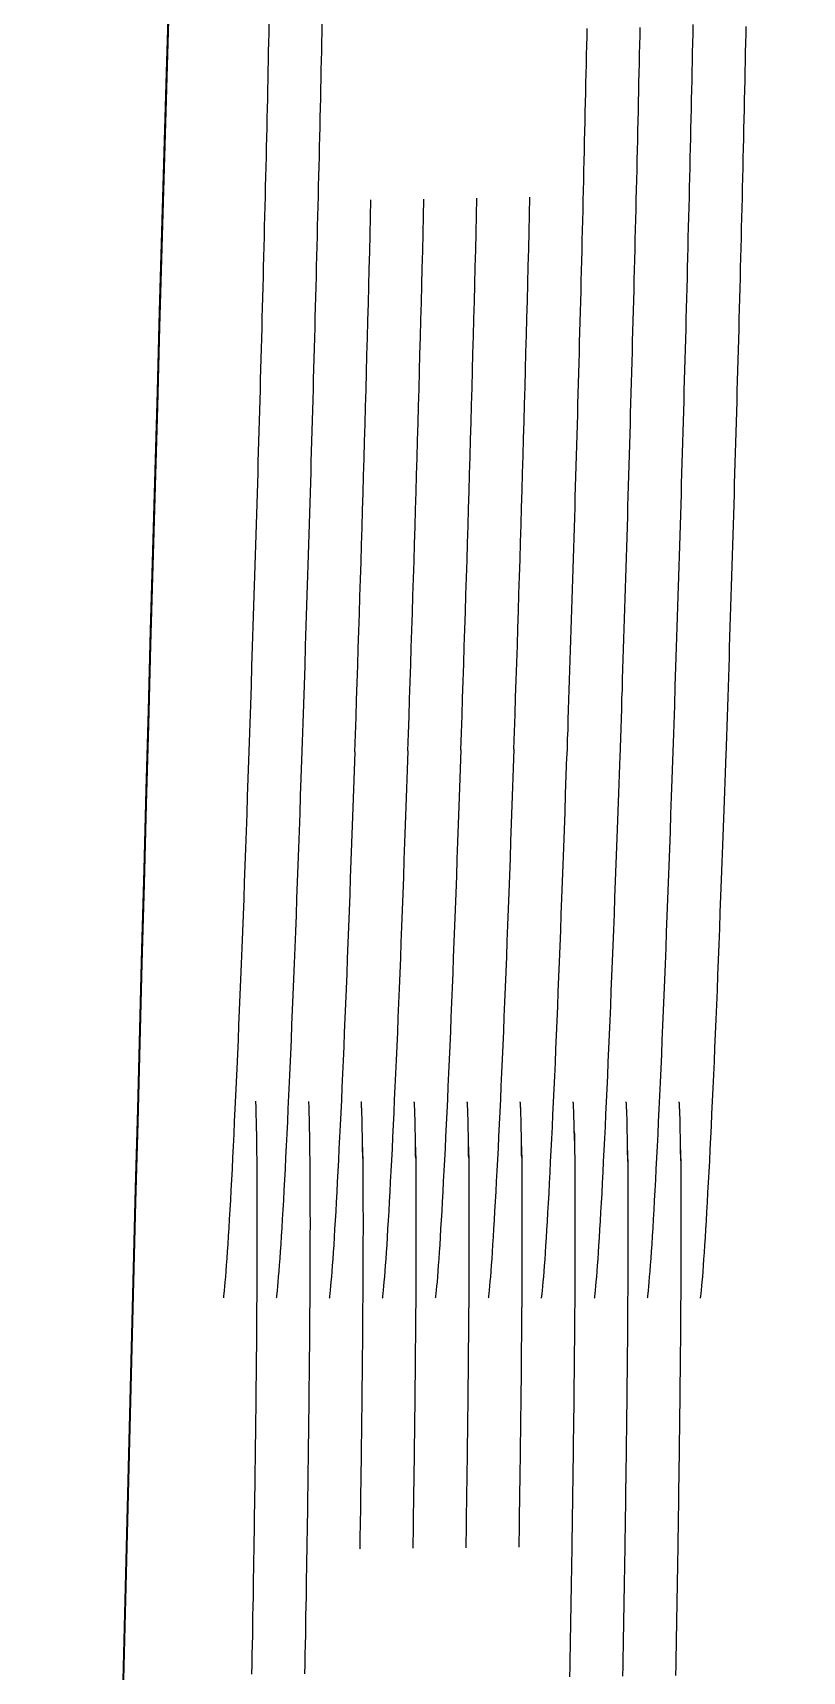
# Model space of a CAD drawing. Extents: x 58467 to 79089, y -33726 to -17391.
# Drawn here: x 70632.021 to 70632.1322, y -20380.7582 to -20380.5212 of the extents above; entities that cross this region are included whole.
import ezdxf

# ---------------------------------------------------------------- set-up
doc = ezdxf.new("R2010")
doc.units = 0
doc.header["$LTSCALE"] = 100
doc.layers.add('PROSISTEM Güney TÜRKOĞLU', color=7, linetype='Continuous')

# ---------------------------------------------------------------- blocks, each defined once
blk = doc.blocks.new('A$C689D2506')
at = {"layer": 'PROSISTEM Güney TÜRKOĞLU', "color": 30, "linetype": 'Continuous'}
for points in [[(9.98089, 6.34793), (9.9821, 6.34791)], [(9.9821, 6.34791), (9.98363, 6.34788), (9.98516, 6.34784), (9.98671, 6.34781), (9.98826, 6.34778), (9.98982, 6.34774), (9.99139, 6.34771), (9.99297, 6.34767), (9.99456, 6.34764), (9.99615, 6.3476), (9.99775, 6.34757), (9.99936, 6.34753), (10.00098, 6.34749), (10.0026, 6.34745), (10.00422, 6.34742), (10.00586, 6.34738), (10.00749, 6.34734), (10.00914, 6.3473), (10.01077, 6.34726), (10.01241, 6.34722), (10.01406, 6.34718), (10.01571, 6.34714), (10.01737, 6.34709), (10.01903, 6.34705), (10.0207, 6.34701), (10.02237, 6.34697), (10.02405, 6.34692), (10.02573, 6.34688), (10.02741, 6.34683), (10.0291, 6.34679), (10.03079, 6.34675), (10.03249, 6.3467), (10.03418, 6.34665), (10.03588, 6.34661), (10.03758, 6.34656), (10.03928, 6.34652), (10.04098, 6.34647), (10.04268, 6.34642), (10.04439, 6.34637), (10.04609, 6.34633), (10.04779, 6.34628), (10.04949, 6.34623), (10.05119, 6.34618), (10.05289, 6.34613), (10.05459, 6.34608), (10.05629, 6.34603), (10.05798, 6.34598), (10.05967, 6.34593), (10.06136, 6.34588), (10.06305, 6.34583), (10.06474, 6.34578), (10.06643, 6.34573), (10.06811, 6.34568), (10.0698, 6.34563), (10.07148, 6.34558), (10.07317, 6.34553), (10.07485, 6.34547), (10.07652, 6.34542), (10.07819, 6.34537), (10.07986, 6.34532), (10.08153, 6.34526), (10.08319, 6.34521), (10.08485, 6.34516), (10.0865, 6.34511), (10.08815, 6.34505), (10.08979, 6.345), (10.09142, 6.34494), (10.09305, 6.34489), (10.09467, 6.34484), (10.09629, 6.34478), (10.0979, 6.34473), (10.0995, 6.34467), (10.10109, 6.34462)], [(10.10078, 6.34462), (10.1039, 6.34451), (10.10697, 6.3444), (10.10998, 6.34429), (10.11293, 6.34419), (10.11583, 6.34408), (10.11868, 6.34398), (10.12148, 6.34388), (10.12422, 6.34378), (10.12692, 6.34367), (10.12958, 6.34358), (10.13218, 6.34348), (10.13474, 6.34338), (10.13726, 6.34328), (10.13973, 6.34318), (10.14216, 6.34308), (10.14455, 6.34299), (10.14689, 6.34289), (10.1492, 6.34279), (10.15147, 6.34269), (10.15369, 6.34259), (10.15587, 6.3425), (10.158, 6.3424), (10.16008, 6.3423), (10.16211, 6.3422), (10.16408, 6.34211), (10.166, 6.34201), (10.16787, 6.34192), (10.16967, 6.34183), (10.17141, 6.34173), (10.17309, 6.34164), (10.17471, 6.34155), (10.17626, 6.34147), (10.17774, 6.34138), (10.17915, 6.3413), (10.18049, 6.34122), (10.18175, 6.34114), (10.18295, 6.34106), (10.18406, 6.34098), (10.18511, 6.34091), (10.18608, 6.34084), (10.18697, 6.34077), (10.18779, 6.3407), (10.18853, 6.34063), (10.18918, 6.34056), (10.18973, 6.3405), (10.19015, 6.34046), (10.1904, 6.34043), (10.19048, 6.34042)], [(9.9806, 6.33921), (9.98212, 6.33918), (9.98364, 6.33914), (9.98517, 6.33911), (9.9867, 6.33908), (9.98825, 6.33905), (9.9898, 6.33901), (9.99136, 6.33898), (9.99293, 6.33894), (9.99451, 6.33891), (9.9961, 6.33887), (9.9977, 6.33884), (9.9993, 6.3388), (10.00091, 6.33876), (10.00253, 6.33872), (10.00415, 6.33869), (10.00578, 6.33865), (10.00741, 6.33861), (10.00905, 6.33857), (10.0107, 6.33853), (10.01235, 6.33849), (10.01401, 6.33845), (10.01567, 6.3384), (10.01733, 6.33836), (10.019, 6.33832), (10.02067, 6.33828), (10.02234, 6.33824), (10.02402, 6.33819), (10.02569, 6.33815), (10.02737, 6.3381), (10.02905, 6.33806), (10.03074, 6.33802), (10.03242, 6.33797), (10.03411, 6.33793), (10.03581, 6.33788), (10.0375, 6.33783), (10.0392, 6.33779), (10.04091, 6.33774), (10.04261, 6.33769), (10.04432, 6.33765), (10.04602, 6.3376), (10.04773, 6.33755), (10.04944, 6.3375), (10.05115, 6.33745), (10.05286, 6.3374), (10.05456, 6.33735), (10.05627, 6.3373), (10.05798, 6.33725), (10.05968, 6.3372), (10.06139, 6.33715), (10.06309, 6.3371), (10.06479, 6.33705), (10.06648, 6.337), (10.06818, 6.33695), (10.06987, 6.3369), (10.07155, 6.33685), (10.07323, 6.33679)], [(10.07309, 6.33679), (10.07651, 6.33668), (10.07988, 6.33657), (10.08318, 6.33646), (10.08643, 6.33636), (10.08963, 6.33625), (10.09278, 6.33615), (10.09588, 6.33605), (10.09894, 6.33595), (10.10195, 6.33584), (10.10492, 6.33574), (10.10785, 6.33564), (10.11074, 6.33554), (10.1136, 6.33544), (10.11643, 6.33534), (10.11922, 6.33524), (10.12199, 6.33514), (10.12474, 6.33504), (10.12745, 6.33494), (10.13014, 6.33483), (10.1328, 6.33473), (10.13542, 6.33463), (10.13801, 6.33452), (10.14056, 6.33442), (10.14307, 6.33432), (10.14553, 6.33421), (10.14795, 6.33411), (10.15033, 6.33401), (10.15265, 6.33391), (10.15493, 6.33381), (10.15715, 6.33371), (10.15931, 6.33361), (10.16142, 6.33351), (10.16346, 6.33341), (10.16544, 6.33331), (10.16736, 6.33322), (10.16921, 6.33312), (10.17099, 6.33303), (10.17271, 6.33294), (10.17436, 6.33285), (10.17595, 6.33276), (10.17746, 6.33267), (10.1789, 6.33259), (10.18028, 6.3325), (10.18158, 6.33242), (10.18281, 6.33234), (10.18397, 6.33226), (10.18505, 6.33218), (10.18606, 6.3321), (10.18699, 6.33203), (10.18783, 6.33195), (10.18858, 6.33189), (10.18922, 6.33183), (10.18973, 6.33178), (10.19012, 6.33174), (10.19036, 6.33171), (10.19045, 6.3317)], [(10.15813, 6.33691), (10.15814, 6.33691), (10.15817, 6.33691), (10.15821, 6.33691), (10.15827, 6.33692), (10.15834, 6.33692), (10.15842, 6.33693), (10.15852, 6.33694), (10.15862, 6.33694), (10.15875, 6.33695), (10.15888, 6.33696), (10.15903, 6.33696), (10.15919, 6.33697), (10.15936, 6.33698), (10.15954, 6.33699), (10.15974, 6.337), (10.15994, 6.337), (10.16016, 6.33701), (10.16039, 6.33702), (10.16063, 6.33703), (10.16087, 6.33703), (10.16113, 6.33704), (10.1614, 6.33705), (10.16168, 6.33705), (10.16197, 6.33706), (10.16227, 6.33706), (10.16258, 6.33707), (10.1629, 6.33707), (10.16323, 6.33708), (10.16357, 6.33709), (10.16392, 6.33709), (10.16427, 6.3371), (10.16464, 6.3371), (10.16501, 6.33711), (10.16539, 6.33711), (10.16578, 6.33712), (10.16618, 6.33712), (10.16658, 6.33713), (10.167, 6.33714), (10.16742, 6.33714), (10.16785, 6.33715)], [(10.16603, 6.33718), (10.16659, 6.33718), (10.16717, 6.33719), (10.16776, 6.3372), (10.16836, 6.3372), (10.16897, 6.33721), (10.16959, 6.33721), (10.17023, 6.33722), (10.17087, 6.33722), (10.17153, 6.33722), (10.17219, 6.33723), (10.17287, 6.33723), (10.17356, 6.33723), (10.17426, 6.33723), (10.17497, 6.33724), (10.17569, 6.33724), (10.17641, 6.33724), (10.17715, 6.33724), (10.1779, 6.33724), (10.17866, 6.33724), (10.17943, 6.33724), (10.18021, 6.33724), (10.181, 6.33724), (10.1818, 6.33723), (10.18261, 6.33723), (10.18343, 6.33723), (10.18427, 6.33723), (10.18511, 6.33722), (10.18596, 6.33722), (10.18683, 6.33722), (10.1877, 6.33721), (10.18858, 6.33721), (10.18948, 6.3372), (10.19038, 6.3372), (10.19129, 6.33719), (10.19222, 6.33718), (10.19315, 6.33718), (10.19409, 6.33717), (10.19504, 6.33716), (10.196, 6.33715), (10.19696, 6.33715), (10.19794, 6.33714), (10.19892, 6.33713), (10.19992, 6.33712), (10.20092, 6.33711), (10.20193, 6.3371), (10.20295, 6.33709), (10.20397, 6.33708), (10.20501, 6.33707), (10.20605, 6.33706), (10.2071, 6.33705), (10.20815, 6.33703), (10.20922, 6.33702), (10.21029, 6.33701), (10.21136, 6.337), (10.21245, 6.33698), (10.21354, 6.33697), (10.21464, 6.33696), (10.21575, 6.33694), (10.21687, 6.33693), (10.218, 6.33691), (10.21914, 6.3369), (10.22029, 6.33688), (10.22145, 6.33686), (10.22261, 6.33685), (10.22378, 6.33683), (10.22495, 6.33681), (10.22613, 6.33679), (10.22732, 6.33678), (10.22851, 6.33676), (10.22971, 6.33674), (10.23092, 6.33672), (10.23213, 6.3367)], [(10.23213, 6.3367), (10.23366, 6.33668), (10.2352, 6.33665), (10.23674, 6.33663), (10.2383, 6.3366), (10.23986, 6.33657), (10.24144, 6.33655), (10.24302, 6.33652), (10.24461, 6.33649), (10.2462, 6.33646), (10.24781, 6.33643), (10.24942, 6.33641), (10.25104, 6.33638), (10.25266, 6.33635)], [(9.98107, 6.33047), (9.98238, 6.33044)], [(9.98238, 6.33044), (9.98391, 6.33041), (9.98545, 6.33038), (9.98699, 6.33034), (9.98855, 6.33031), (9.99011, 6.33027), (9.99168, 6.33024), (9.99326, 6.3302), (9.99485, 6.33017), (9.99645, 6.33013), (9.99805, 6.3301), (9.99966, 6.33006), (10.00127, 6.33002), (10.0029, 6.32998), (10.00452, 6.32995), (10.00616, 6.32991), (10.0078, 6.32987), (10.00944, 6.32983), (10.01108, 6.32979), (10.01272, 6.32975), (10.01437, 6.32971), (10.01602, 6.32966), (10.01768, 6.32962), (10.01934, 6.32958), (10.02101, 6.32954), (10.02268, 6.3295), (10.02436, 6.32945), (10.02604, 6.32941), (10.02773, 6.32936), (10.02941, 6.32932), (10.0311, 6.32927), (10.0328, 6.32923), (10.0345, 6.32918), (10.03619, 6.32914), (10.03789, 6.32909), (10.03959, 6.32904), (10.0413, 6.329), (10.043, 6.32895), (10.0447, 6.3289), (10.04641, 6.32886), (10.04811, 6.32881), (10.04981, 6.32876), (10.05151, 6.32871), (10.05321, 6.32866), (10.05491, 6.32861), (10.0566, 6.32856), (10.05829, 6.32851), (10.05998, 6.32846), (10.06167, 6.32841), (10.06336, 6.32836), (10.06505, 6.32831), (10.06674, 6.32826), (10.06843, 6.32821), (10.07011, 6.32816), (10.0718, 6.32811), (10.07348, 6.32806), (10.07516, 6.328), (10.07683, 6.32795), (10.0785, 6.3279), (10.08017, 6.32785), (10.08184, 6.32779), (10.0835, 6.32774), (10.08515, 6.32769), (10.08681, 6.32763), (10.08845, 6.32758), (10.09009, 6.32753), (10.09173, 6.32747), (10.09335, 6.32742), (10.09497, 6.32737), (10.09659, 6.32731), (10.0982, 6.32726), (10.0998, 6.3272), (10.10139, 6.32715)], [(10.10108, 6.32715), (10.10419, 6.32704), (10.10724, 6.32693), (10.11024, 6.32682), (10.11319, 6.32672), (10.11608, 6.32661), (10.11892, 6.32651), (10.12171, 6.32641), (10.12445, 6.32631), (10.12714, 6.32621), (10.12978, 6.32611), (10.13238, 6.32601), (10.13493, 6.32591), (10.13744, 6.32581), (10.1399, 6.32571), (10.14232, 6.32562), (10.14471, 6.32552), (10.14705, 6.32542), (10.14935, 6.32532), (10.15161, 6.32522), (10.15382, 6.32513), (10.15599, 6.32503), (10.15811, 6.32493), (10.16019, 6.32483), (10.16221, 6.32474), (10.16418, 6.32464), (10.16609, 6.32455), (10.16795, 6.32445), (10.16975, 6.32436), (10.17148, 6.32427), (10.17316, 6.32418), (10.17477, 6.32409), (10.17631, 6.324), (10.17778, 6.32392), (10.17919, 6.32384), (10.18052, 6.32375), (10.18178, 6.32368), (10.18297, 6.3236), (10.18408, 6.32352), (10.18512, 6.32345), (10.18609, 6.32338), (10.18698, 6.3233), (10.1878, 6.32323), (10.18853, 6.32317), (10.18919, 6.3231), (10.18974, 6.32304), (10.19015, 6.32299), (10.19041, 6.32297), (10.19048, 6.32296)], [(10.15813, 6.32818), (10.15814, 6.32818), (10.15817, 6.32818), (10.15821, 6.32818), (10.15827, 6.32819), (10.15834, 6.32819), (10.15842, 6.3282), (10.15852, 6.32821), (10.15863, 6.32821), (10.15876, 6.32822), (10.15889, 6.32823), (10.15904, 6.32823), (10.1592, 6.32824), (10.15938, 6.32825), (10.15956, 6.32826), (10.15976, 6.32827), (10.15997, 6.32827), (10.16019, 6.32828), (10.16042, 6.32829), (10.16066, 6.3283), (10.16091, 6.3283), (10.16117, 6.32831), (10.16145, 6.32832), (10.16173, 6.32832), (10.16203, 6.32833), (10.16233, 6.32833), (10.16264, 6.32834), (10.16297, 6.32835), (10.1633, 6.32835), (10.16364, 6.32836), (10.16399, 6.32836), (10.16435, 6.32837), (10.16472, 6.32837), (10.1651, 6.32838), (10.16549, 6.32838), (10.16588, 6.32839), (10.16629, 6.32839), (10.1667, 6.3284), (10.16712, 6.32841), (10.16755, 6.32841), (10.16798, 6.32842)], [(10.16616, 6.32845), (10.16672, 6.32845), (10.1673, 6.32846), (10.16789, 6.32847), (10.1685, 6.32847), (10.16911, 6.32848), (10.16973, 6.32848), (10.17037, 6.32849), (10.17101, 6.32849), (10.17167, 6.32849), (10.17234, 6.3285), (10.17301, 6.3285), (10.1737, 6.3285), (10.1744, 6.3285), (10.17511, 6.32851), (10.17583, 6.32851), (10.17656, 6.32851), (10.1773, 6.32851), (10.17805, 6.32851), (10.17881, 6.32851), (10.17958, 6.32851), (10.18036, 6.32851), (10.18115, 6.32851), (10.18195, 6.3285), (10.18276, 6.3285), (10.18358, 6.3285), (10.18442, 6.3285), (10.18526, 6.32849), (10.18611, 6.32849), (10.18698, 6.32848), (10.18785, 6.32848), (10.18873, 6.32848), (10.18963, 6.32847), (10.19053, 6.32846), (10.19144, 6.32846), (10.19236, 6.32845), (10.19329, 6.32845), (10.19423, 6.32844), (10.19518, 6.32843), (10.19614, 6.32842), (10.19711, 6.32842), (10.19808, 6.32841), (10.19907, 6.3284), (10.20006, 6.32839), (10.20106, 6.32838), (10.20207, 6.32837), (10.20308, 6.32836), (10.20411, 6.32835), (10.20514, 6.32834), (10.20618, 6.32833), (10.20723, 6.32831), (10.20828, 6.3283), (10.20935, 6.32829), (10.21042, 6.32828), (10.21149, 6.32826), (10.21258, 6.32825), (10.21367, 6.32824), (10.21476, 6.32822), (10.21587, 6.32821), (10.21699, 6.32819), (10.21812, 6.32818), (10.21926, 6.32816), (10.22041, 6.32815), (10.22156, 6.32813), (10.22272, 6.32811), (10.22389, 6.3281), (10.22506, 6.32808), (10.22624, 6.32806), (10.22743, 6.32804), (10.22862, 6.32803), (10.22982, 6.32801), (10.23102, 6.32799), (10.23223, 6.32797)], [(10.23223, 6.32797), (10.23376, 6.32795), (10.23529, 6.32792), (10.23684, 6.3279), (10.2384, 6.32787), (10.23996, 6.32784), (10.24154, 6.32782), (10.24312, 6.32779), (10.24471, 6.32776), (10.24631, 6.32773), (10.24791, 6.3277), (10.24952, 6.32767), (10.25114, 6.32764), (10.25276, 6.32761)], [(9.98121, 6.32173), (9.98253, 6.32171)], [(9.98253, 6.32171), (9.98406, 6.32167), (9.98559, 6.32164), (9.98714, 6.32161), (9.98869, 6.32157), (9.99026, 6.32154), (9.99183, 6.32151), (9.99341, 6.32147), (9.995, 6.32143), (9.9966, 6.3214), (9.9982, 6.32136), (9.99981, 6.32132), (10.00143, 6.32129), (10.00305, 6.32125), (10.00468, 6.32121), (10.00631, 6.32117), (10.00795, 6.32113), (10.0096, 6.32109), (10.01124, 6.32105), (10.01288, 6.32101), (10.01452, 6.32097), (10.01618, 6.32093), (10.01783, 6.32089), (10.0195, 6.32085), (10.02117, 6.3208), (10.02284, 6.32076), (10.02452, 6.32072), (10.0262, 6.32067), (10.02789, 6.32063), (10.02957, 6.32058), (10.03127, 6.32054), (10.03296, 6.32049), (10.03466, 6.32045), (10.03636, 6.3204), (10.03806, 6.32036), (10.03976, 6.32031), (10.04146, 6.32026), (10.04316, 6.32022), (10.04486, 6.32017), (10.04657, 6.32012), (10.04827, 6.32007), (10.04997, 6.32002), (10.05167, 6.31997), (10.05337, 6.31993), (10.05507, 6.31988), (10.05676, 6.31983), (10.05846, 6.31978), (10.06015, 6.31973), (10.06184, 6.31968), (10.06353, 6.31963), (10.06521, 6.31958), (10.0669, 6.31953), (10.06859, 6.31947), (10.07027, 6.31942), (10.07196, 6.31937), (10.07364, 6.31932), (10.07532, 6.31927), (10.07699, 6.31921), (10.07866, 6.31916), (10.08033, 6.31911), (10.082, 6.31906), (10.08366, 6.319), (10.08531, 6.31895), (10.08696, 6.3189), (10.08861, 6.31884), (10.09025, 6.31879), (10.09188, 6.31874), (10.09351, 6.31868), (10.09513, 6.31863), (10.09674, 6.31858), (10.09835, 6.31852), (10.09995, 6.31847), (10.10154, 6.31841)], [(10.15813, 6.31945), (10.15814, 6.31945), (10.15816, 6.31945), (10.15821, 6.31945), (10.15827, 6.31946), (10.15834, 6.31946), (10.15843, 6.31947), (10.15854, 6.31947), (10.15866, 6.31948), (10.15879, 6.31949), (10.15893, 6.3195), (10.15908, 6.3195), (10.15925, 6.31951), (10.15942, 6.31952), (10.15961, 6.31952), (10.1598, 6.31953), (10.16001, 6.31954), (10.16022, 6.31954), (10.16045, 6.31955), (10.16068, 6.31956), (10.16092, 6.31956), (10.16118, 6.31957), (10.16144, 6.31958), (10.16171, 6.31959), (10.16199, 6.31959), (10.16227, 6.3196), (10.16257, 6.31961), (10.16287, 6.31962), (10.16318, 6.31962), (10.1635, 6.31963), (10.16383, 6.31964), (10.16416, 6.31965), (10.1645, 6.31966)], [(10.16305, 6.31967), (10.16359, 6.31968), (10.16415, 6.31969), (10.16472, 6.3197), (10.1653, 6.31971), (10.1659, 6.31971), (10.16651, 6.31972), (10.16713, 6.31973), (10.16777, 6.31973), (10.16842, 6.31974), (10.16908, 6.31975), (10.16975, 6.31975), (10.17044, 6.31976), (10.17114, 6.31976), (10.17186, 6.31976), (10.17258, 6.31977), (10.17332, 6.31977), (10.17407, 6.31977), (10.17484, 6.31977), (10.17561, 6.31978), (10.1764, 6.31978), (10.1772, 6.31978), (10.17801, 6.31978), (10.17883, 6.31978), (10.17967, 6.31978), (10.18051, 6.31978), (10.18137, 6.31977), (10.18224, 6.31977), (10.18312, 6.31977), (10.18402, 6.31977), (10.18493, 6.31976), (10.18585, 6.31976), (10.18678, 6.31976), (10.18772, 6.31975), (10.18868, 6.31975), (10.18964, 6.31974), (10.19062, 6.31973), (10.19161, 6.31973), (10.19261, 6.31972), (10.19362, 6.31971), (10.19464, 6.3197), (10.19568, 6.3197), (10.19672, 6.31969), (10.19777, 6.31968), (10.19883, 6.31967), (10.19991, 6.31966), (10.20099, 6.31965), (10.20208, 6.31964), (10.20318, 6.31963), (10.20429, 6.31962), (10.20541, 6.3196), (10.20654, 6.31959), (10.20768, 6.31958), (10.20883, 6.31957), (10.20998, 6.31955), (10.21114, 6.31954), (10.21231, 6.31952), (10.21349, 6.31951), (10.21468, 6.31949), (10.21588, 6.31948), (10.21709, 6.31946), (10.21832, 6.31945), (10.21956, 6.31943), (10.2208, 6.31941), (10.22205, 6.31939), (10.22331, 6.31938), (10.22458, 6.31936), (10.22585, 6.31934), (10.22713, 6.31932), (10.22842, 6.3193), (10.22972, 6.31928), (10.23102, 6.31926), (10.23233, 6.31924)], [(10.23233, 6.31924), (10.23386, 6.31921), (10.2354, 6.31919), (10.23694, 6.31916), (10.2385, 6.31914), (10.24007, 6.31911), (10.24164, 6.31908), (10.24322, 6.31906), (10.24481, 6.31903), (10.24641, 6.319), (10.24802, 6.31897), (10.24963, 6.31894), (10.25125, 6.31891), (10.25287, 6.31888)], [(10.10123, 6.31841), (10.10434, 6.3183), (10.10738, 6.31819), (10.11038, 6.31809), (10.11332, 6.31798), (10.11621, 6.31788), (10.11904, 6.31777), (10.12183, 6.31767), (10.12457, 6.31757), (10.12725, 6.31747), (10.12989, 6.31737), (10.13249, 6.31727), (10.13504, 6.31717), (10.13754, 6.31708), (10.14, 6.31698), (10.14242, 6.31688), (10.1448, 6.31678), (10.14713, 6.31669), (10.14943, 6.31659), (10.15169, 6.31649), (10.1539, 6.31639), (10.15606, 6.31629), (10.15818, 6.3162), (10.16025, 6.3161), (10.16227, 6.316), (10.16424, 6.31591), (10.16615, 6.31581), (10.168, 6.31572), (10.16979, 6.31563), (10.17153, 6.31554), (10.1732, 6.31545), (10.17481, 6.31536), (10.17635, 6.31527), (10.17782, 6.31519), (10.17922, 6.3151), (10.18055, 6.31502), (10.18181, 6.31494), (10.18299, 6.31487), (10.1841, 6.31479), (10.18514, 6.31472), (10.1861, 6.31464), (10.18699, 6.31457), (10.18781, 6.3145), (10.18854, 6.31443), (10.1892, 6.31437), (10.18974, 6.31431), (10.19016, 6.31426), (10.19041, 6.31423), (10.19048, 6.31423)], [(10.15814, 6.31072), (10.15815, 6.31072), (10.15817, 6.31072), (10.15821, 6.31072), (10.15826, 6.31073), (10.15832, 6.31073), (10.1584, 6.31074), (10.15849, 6.31074), (10.15859, 6.31075), (10.15871, 6.31076), (10.15884, 6.31076), (10.15897, 6.31077), (10.15913, 6.31078), (10.15929, 6.31079), (10.15946, 6.31079), (10.15964, 6.3108), (10.15984, 6.31081), (10.16004, 6.31081), (10.16026, 6.31082), (10.16048, 6.31083), (10.16072, 6.31084), (10.16096, 6.31084), (10.16122, 6.31085), (10.16148, 6.31085), (10.16175, 6.31086), (10.16204, 6.31087), (10.16233, 6.31087), (10.16263, 6.31088), (10.16294, 6.31088), (10.16326, 6.31089), (10.16358, 6.31089), (10.16392, 6.3109), (10.16426, 6.3109), (10.16461, 6.31091), (10.16497, 6.31092), (10.16534, 6.31092), (10.16571, 6.31093), (10.16609, 6.31093), (10.16648, 6.31094), (10.16688, 6.31094), (10.16728, 6.31095)], [(10.16547, 6.31098), (10.16603, 6.31099), (10.1666, 6.31099), (10.16718, 6.311), (10.16777, 6.311), (10.16838, 6.31101), (10.16899, 6.31102), (10.16962, 6.31102), (10.17026, 6.31102), (10.17091, 6.31103), (10.17157, 6.31103), (10.17224, 6.31104), (10.17292, 6.31104), (10.17362, 6.31104), (10.17432, 6.31104), (10.17503, 6.31104), (10.17576, 6.31105), (10.17649, 6.31105), (10.17724, 6.31105), (10.178, 6.31105), (10.17876, 6.31105), (10.17954, 6.31105), (10.18032, 6.31105), (10.18112, 6.31104), (10.18193, 6.31104), (10.18275, 6.31104), (10.18358, 6.31104), (10.18442, 6.31103), (10.18527, 6.31103), (10.18613, 6.31103), (10.187, 6.31102), (10.18788, 6.31102), (10.18877, 6.31101), (10.18968, 6.31101), (10.19059, 6.311), (10.19151, 6.311), (10.19244, 6.31099), (10.19338, 6.31098), (10.19433, 6.31098), (10.19529, 6.31097), (10.19625, 6.31096), (10.19723, 6.31095), (10.19822, 6.31094), (10.19921, 6.31094), (10.20021, 6.31093), (10.20122, 6.31092), (10.20224, 6.31091), (10.20327, 6.3109), (10.2043, 6.31089), (10.20535, 6.31087), (10.2064, 6.31086), (10.20746, 6.31085), (10.20852, 6.31084), (10.20959, 6.31083), (10.21067, 6.31081), (10.21176, 6.3108), (10.21286, 6.31079), (10.21396, 6.31077), (10.21507, 6.31076), (10.21619, 6.31074), (10.21733, 6.31073), (10.21847, 6.31071), (10.21963, 6.3107), (10.22078, 6.31068), (10.22195, 6.31066), (10.22312, 6.31065), (10.2243, 6.31063), (10.22549, 6.31061), (10.22668, 6.3106), (10.22788, 6.31058), (10.22908, 6.31056), (10.23029, 6.31054), (10.23151, 6.31052)], [(10.09998, 6.30972), (10.10313, 6.30961), (10.10622, 6.3095), (10.10925, 6.3094), (10.11223, 6.30929), (10.11515, 6.30918), (10.11803, 6.30908), (10.12085, 6.30898), (10.12362, 6.30888), (10.12634, 6.30877), (10.12901, 6.30867), (10.13164, 6.30857), (10.13422, 6.30848), (10.13676, 6.30838), (10.13925, 6.30828), (10.1417, 6.30818), (10.14411, 6.30808), (10.14648, 6.30798), (10.14881, 6.30788), (10.1511, 6.30779), (10.15334, 6.30769), (10.15554, 6.30759), (10.15768, 6.30749), (10.15978, 6.30739), (10.16183, 6.3073), (10.16382, 6.3072), (10.16576, 6.3071), (10.16764, 6.30701), (10.16947, 6.30691), (10.17123, 6.30682), (10.17292, 6.30673), (10.17455, 6.30664), (10.17612, 6.30655), (10.17762, 6.30647), (10.17904, 6.30638), (10.18039, 6.3063), (10.18167, 6.30622), (10.18288, 6.30614), (10.18401, 6.30607), (10.18506, 6.30599), (10.18604, 6.30592), (10.18694, 6.30585), (10.18776, 6.30578), (10.1885, 6.30571), (10.18916, 6.30564), (10.18971, 6.30558), (10.19013, 6.30554), (10.19039, 6.30551), (10.19047, 6.3055)], [(10.10013, 6.30099), (10.10327, 6.30088), (10.10636, 6.30077), (10.10938, 6.30066), (10.11236, 6.30055), (10.11528, 6.30045), (10.11815, 6.30034), (10.12096, 6.30024), (10.12373, 6.30014), (10.12645, 6.30004), (10.12912, 6.29994), (10.13174, 6.29984), (10.13432, 6.29974), (10.13685, 6.29964), (10.13934, 6.29954), (10.14178, 6.29945), (10.14419, 6.29935), (10.14656, 6.29925), (10.14888, 6.29915), (10.15116, 6.29905), (10.1534, 6.29895), (10.1556, 6.29885), (10.15774, 6.29876), (10.15984, 6.29866), (10.16188, 6.29856), (10.16387, 6.29847), (10.16581, 6.29837), (10.16768, 6.29828), (10.1695, 6.29818), (10.17126, 6.29809), (10.17295, 6.298), (10.17458, 6.29791), (10.17614, 6.29782), (10.17764, 6.29774), (10.17906, 6.29765), (10.18041, 6.29757), (10.18169, 6.29749), (10.18289, 6.29741), (10.18402, 6.29733), (10.18507, 6.29726), (10.18605, 6.29719), (10.18695, 6.29712), (10.18777, 6.29705), (10.18851, 6.29698), (10.18917, 6.29691), (10.18972, 6.29685), (10.19013, 6.29681), (10.19039, 6.29678), (10.19047, 6.29677)], [(10.15814, 6.30199), (10.15815, 6.30199), (10.15817, 6.30199), (10.15821, 6.30199), (10.15826, 6.302), (10.15833, 6.302), (10.1584, 6.30201), (10.15849, 6.30201), (10.1586, 6.30202), (10.15871, 6.30203), (10.15884, 6.30203), (10.15898, 6.30204), (10.15913, 6.30205), (10.15929, 6.30205), (10.15947, 6.30206), (10.15965, 6.30207), (10.15985, 6.30208), (10.16006, 6.30208), (10.16027, 6.30209), (10.1605, 6.3021), (10.16074, 6.30211), (10.16098, 6.30211), (10.16124, 6.30212), (10.1615, 6.30212), (10.16178, 6.30213), (10.16206, 6.30214), (10.16236, 6.30214), (10.16266, 6.30215), (10.16297, 6.30215), (10.16329, 6.30216), (10.16362, 6.30216), (10.16396, 6.30217), (10.1643, 6.30217), (10.16465, 6.30218), (10.16501, 6.30219), (10.16538, 6.30219), (10.16576, 6.3022), (10.16615, 6.3022), (10.16654, 6.30221), (10.16694, 6.30221), (10.16734, 6.30222)], [(10.16553, 6.30225), (10.16609, 6.30226), (10.16666, 6.30226), (10.16724, 6.30227), (10.16784, 6.30227), (10.16844, 6.30228), (10.16906, 6.30229), (10.16969, 6.30229), (10.17033, 6.30229), (10.17098, 6.3023), (10.17164, 6.3023), (10.17231, 6.30231), (10.173, 6.30231), (10.17369, 6.30231), (10.17439, 6.30231), (10.17511, 6.30231), (10.17583, 6.30232), (10.17657, 6.30232), (10.17732, 6.30232), (10.17807, 6.30232), (10.17884, 6.30232), (10.17962, 6.30232), (10.1804, 6.30232), (10.1812, 6.30231), (10.18201, 6.30231), (10.18283, 6.30231), (10.18366, 6.30231), (10.1845, 6.3023), (10.18535, 6.3023), (10.18621, 6.3023), (10.18709, 6.30229), (10.18797, 6.30229), (10.18886, 6.30228), (10.18976, 6.30228), (10.19067, 6.30227), (10.1916, 6.30227), (10.19253, 6.30226), (10.19347, 6.30225), (10.19442, 6.30225), (10.19538, 6.30224), (10.19634, 6.30223), (10.19732, 6.30222), (10.19831, 6.30221), (10.1993, 6.3022), (10.2003, 6.3022), (10.20131, 6.30219), (10.20233, 6.30218), (10.20336, 6.30216), (10.2044, 6.30215), (10.20544, 6.30214), (10.20649, 6.30213), (10.20755, 6.30212), (10.20861, 6.30211), (10.20969, 6.30209), (10.21077, 6.30208), (10.21186, 6.30207), (10.21295, 6.30206), (10.21405, 6.30204), (10.21516, 6.30203), (10.21629, 6.30201), (10.21743, 6.302), (10.21857, 6.30198), (10.21972, 6.30197), (10.22088, 6.30195), (10.22205, 6.30193), (10.22322, 6.30192), (10.2244, 6.3019), (10.22558, 6.30188), (10.22677, 6.30186), (10.22797, 6.30185), (10.22918, 6.30183), (10.23039, 6.30181), (10.2316, 6.30179)], [(10.10027, 6.29225), (10.10341, 6.29214), (10.10649, 6.29203), (10.10951, 6.29192), (10.11248, 6.29182), (10.1154, 6.29171), (10.11826, 6.29161), (10.12108, 6.29151), (10.12384, 6.29141), (10.12655, 6.2913), (10.12922, 6.2912), (10.13184, 6.29111), (10.13441, 6.29101), (10.13694, 6.29091), (10.13942, 6.29081), (10.14187, 6.29071), (10.14427, 6.29061), (10.14663, 6.29052), (10.14895, 6.29042), (10.15123, 6.29032), (10.15347, 6.29022), (10.15566, 6.29012), (10.1578, 6.29002), (10.15989, 6.28993), (10.16193, 6.28983), (10.16392, 6.28973), (10.16585, 6.28964), (10.16772, 6.28954), (10.16954, 6.28945), (10.17129, 6.28936), (10.17298, 6.28927), (10.17461, 6.28918), (10.17617, 6.28909), (10.17766, 6.289), (10.17908, 6.28892), (10.18043, 6.28884), (10.1817, 6.28876), (10.1829, 6.28868), (10.18403, 6.2886), (10.18508, 6.28853), (10.18605, 6.28846), (10.18695, 6.28838), (10.18777, 6.28831), (10.18851, 6.28825), (10.18917, 6.28818), (10.18972, 6.28812), (10.19014, 6.28808), (10.1904, 6.28805), (10.19047, 6.28804)], [(10.15814, 6.29325), (10.15815, 6.29326), (10.15817, 6.29326), (10.15821, 6.29326), (10.15826, 6.29327), (10.15833, 6.29327), (10.15841, 6.29328), (10.1585, 6.29328), (10.1586, 6.29329), (10.15872, 6.29329), (10.15885, 6.2933), (10.15899, 6.29331), (10.15914, 6.29332), (10.1593, 6.29332), (10.15948, 6.29333), (10.15966, 6.29334), (10.15986, 6.29335), (10.16007, 6.29335), (10.16029, 6.29336), (10.16051, 6.29337), (10.16075, 6.29338), (10.161, 6.29338), (10.16126, 6.29339), (10.16153, 6.29339), (10.1618, 6.2934), (10.16209, 6.29341), (10.16238, 6.29341), (10.16269, 6.29342), (10.163, 6.29342), (10.16332, 6.29343), (10.16365, 6.29343), (10.16399, 6.29344), (10.16434, 6.29344), (10.1647, 6.29345), (10.16506, 6.29346), (10.16543, 6.29346), (10.16581, 6.29347), (10.1662, 6.29347), (10.16659, 6.29348), (10.16699, 6.29348), (10.1674, 6.29349)], [(10.16559, 6.29352), (10.16615, 6.29353), (10.16672, 6.29353), (10.16731, 6.29354), (10.1679, 6.29354), (10.16851, 6.29355), (10.16913, 6.29356), (10.16976, 6.29356), (10.1704, 6.29356), (10.17105, 6.29357), (10.17171, 6.29357), (10.17238, 6.29358), (10.17307, 6.29358), (10.17376, 6.29358), (10.17447, 6.29358), (10.17518, 6.29358), (10.17591, 6.29359), (10.17665, 6.29359), (10.17739, 6.29359), (10.17815, 6.29359), (10.17892, 6.29359), (10.1797, 6.29359), (10.18048, 6.29358), (10.18128, 6.29358), (10.18209, 6.29358), (10.18291, 6.29358), (10.18374, 6.29358), (10.18458, 6.29357), (10.18544, 6.29357), (10.1863, 6.29357), (10.18717, 6.29356), (10.18805, 6.29356), (10.18895, 6.29355), (10.18985, 6.29355), (10.19076, 6.29354), (10.19168, 6.29354), (10.19261, 6.29353), (10.19356, 6.29352), (10.19451, 6.29351), (10.19547, 6.29351), (10.19643, 6.2935), (10.19741, 6.29349), (10.1984, 6.29348), (10.19939, 6.29347), (10.20039, 6.29346), (10.20141, 6.29345), (10.20242, 6.29344), (10.20345, 6.29343), (10.20449, 6.29342), (10.20553, 6.29341), (10.20658, 6.2934), (10.20764, 6.29339), (10.20871, 6.29338), (10.20978, 6.29336), (10.21086, 6.29335), (10.21195, 6.29334), (10.21304, 6.29332), (10.21414, 6.29331), (10.21525, 6.2933), (10.21638, 6.29328), (10.21752, 6.29327), (10.21866, 6.29325), (10.21982, 6.29323), (10.22097, 6.29322), (10.22214, 6.2932), (10.22331, 6.29318), (10.22449, 6.29317), (10.22568, 6.29315), (10.22687, 6.29313), (10.22807, 6.29311), (10.22927, 6.2931), (10.23048, 6.29308), (10.2317, 6.29306)], [(10.15814, 6.28452), (10.15815, 6.28453), (10.15817, 6.28453), (10.15821, 6.28453), (10.15826, 6.28454), (10.15833, 6.28454), (10.15841, 6.28455), (10.1585, 6.28455), (10.1586, 6.28456), (10.15872, 6.28456), (10.15885, 6.28457), (10.15899, 6.28458), (10.15915, 6.28459), (10.15931, 6.28459), (10.15949, 6.2846), (10.15967, 6.28461), (10.15987, 6.28462), (10.16008, 6.28462), (10.1603, 6.28463), (10.16053, 6.28464), (10.16077, 6.28465), (10.16102, 6.28465), (10.16128, 6.28466), (10.16155, 6.28466), (10.16183, 6.28467), (10.16212, 6.28468), (10.16241, 6.28468), (10.16272, 6.28469), (10.16303, 6.28469), (10.16336, 6.2847), (10.16369, 6.2847), (10.16403, 6.28471), (10.16438, 6.28471), (10.16474, 6.28472), (10.16511, 6.28473), (10.16548, 6.28473), (10.16586, 6.28474), (10.16625, 6.28474), (10.16665, 6.28475), (10.16705, 6.28476), (10.16747, 6.28476)], [(10.16565, 6.28479), (10.16622, 6.2848), (10.16679, 6.2848), (10.16737, 6.28481), (10.16797, 6.28481), (10.16858, 6.28482), (10.1692, 6.28483), (10.16983, 6.28483), (10.17047, 6.28483), (10.17112, 6.28484), (10.17178, 6.28484), (10.17246, 6.28484), (10.17314, 6.28485), (10.17384, 6.28485), (10.17454, 6.28485), (10.17526, 6.28485), (10.17599, 6.28485), (10.17672, 6.28486), (10.17747, 6.28486), (10.17823, 6.28486), (10.179, 6.28486), (10.17978, 6.28486), (10.18056, 6.28485), (10.18136, 6.28485), (10.18217, 6.28485), (10.18299, 6.28485), (10.18382, 6.28485), (10.18467, 6.28484), (10.18552, 6.28484), (10.18638, 6.28484), (10.18726, 6.28483), (10.18814, 6.28483), (10.18903, 6.28482), (10.18994, 6.28482), (10.19085, 6.28481), (10.19177, 6.2848), (10.1927, 6.2848), (10.19364, 6.28479), (10.1946, 6.28478), (10.19555, 6.28478), (10.19652, 6.28477), (10.1975, 6.28476), (10.19849, 6.28475), (10.19948, 6.28474), (10.20049, 6.28473), (10.2015, 6.28472), (10.20252, 6.28471), (10.20354, 6.2847), (10.20458, 6.28469), (10.20562, 6.28468), (10.20668, 6.28467), (10.20773, 6.28466), (10.2088, 6.28464), (10.20987, 6.28463), (10.21095, 6.28462), (10.21204, 6.28461), (10.21314, 6.28459), (10.21424, 6.28458), (10.21535, 6.28456), (10.21648, 6.28455), (10.21761, 6.28453), (10.21876, 6.28452), (10.21991, 6.2845), (10.22107, 6.28449), (10.22223, 6.28447), (10.22341, 6.28445), (10.22459, 6.28444), (10.22577, 6.28442), (10.22696, 6.2844), (10.22816, 6.28438), (10.22937, 6.28436), (10.23058, 6.28434), (10.23179, 6.28433)], [(10.10042, 6.28352), (10.10355, 6.28341), (10.10662, 6.2833), (10.10964, 6.28319), (10.11261, 6.28308), (10.11552, 6.28298), (10.11838, 6.28287), (10.12119, 6.28277), (10.12395, 6.28267), (10.12666, 6.28257), (10.12932, 6.28247), (10.13193, 6.28237), (10.1345, 6.28227), (10.13703, 6.28217), (10.13951, 6.28208), (10.14195, 6.28198), (10.14435, 6.28188), (10.1467, 6.28178), (10.14902, 6.28168), (10.1513, 6.28158), (10.15353, 6.28149), (10.15572, 6.28139), (10.15785, 6.28129), (10.15994, 6.28119), (10.16198, 6.2811), (10.16396, 6.281), (10.16589, 6.2809), (10.16776, 6.28081), (10.16958, 6.28072), (10.17133, 6.28063), (10.17302, 6.28053), (10.17464, 6.28045), (10.1762, 6.28036), (10.17768, 6.28027), (10.1791, 6.28019), (10.18044, 6.28011), (10.18172, 6.28003), (10.18291, 6.27995), (10.18404, 6.27987), (10.18509, 6.2798), (10.18606, 6.27973), (10.18696, 6.27965), (10.18778, 6.27958), (10.18852, 6.27952), (10.18917, 6.27945), (10.18972, 6.27939), (10.19014, 6.27934), (10.1904, 6.27932), (10.19047, 6.27931)], [(9.98042, 6.27809), (9.98194, 6.27806), (9.98346, 6.27803), (9.98498, 6.278), (9.98652, 6.27796), (9.98806, 6.27793), (9.98961, 6.2779), (9.99117, 6.27786), (9.99274, 6.27783), (9.99432, 6.27779), (9.99591, 6.27776), (9.9975, 6.27772), (9.99911, 6.27768), (10.00072, 6.27765), (10.00233, 6.27761), (10.00395, 6.27757), (10.00558, 6.27753), (10.00722, 6.27749), (10.00886, 6.27745), (10.0105, 6.27741), (10.01215, 6.27737), (10.01381, 6.27733), (10.01547, 6.27729), (10.01713, 6.27725), (10.0188, 6.27721), (10.02047, 6.27717), (10.02214, 6.27712), (10.02382, 6.27708), (10.02549, 6.27704), (10.02717, 6.27699), (10.02885, 6.27695), (10.03054, 6.2769), (10.03222, 6.27686), (10.03391, 6.27681), (10.03561, 6.27677), (10.0373, 6.27672), (10.039, 6.27667), (10.0407, 6.27663), (10.04241, 6.27658), (10.04411, 6.27653), (10.04582, 6.27649), (10.04753, 6.27644), (10.04924, 6.27639), (10.05095, 6.27634), (10.05266, 6.27629), (10.05436, 6.27624), (10.05607, 6.27619), (10.05778, 6.27614), (10.05948, 6.27609), (10.06119, 6.27604), (10.06289, 6.27599), (10.06459, 6.27594), (10.06628, 6.27589), (10.06798, 6.27584), (10.06967, 6.27579), (10.07135, 6.27574), (10.07304, 6.27568)], [(10.0729, 6.27568), (10.07632, 6.27557), (10.07969, 6.27546), (10.083, 6.27535), (10.08626, 6.27525), (10.08946, 6.27514), (10.09261, 6.27504), (10.09572, 6.27494), (10.09878, 6.27484), (10.10179, 6.27473), (10.10477, 6.27463), (10.1077, 6.27453), (10.1106, 6.27443), (10.11346, 6.27433), (10.1163, 6.27423), (10.1191, 6.27413), (10.12187, 6.27403), (10.12462, 6.27393), (10.12734, 6.27383), (10.13003, 6.27372), (10.13269, 6.27362), (10.13532, 6.27352), (10.13791, 6.27341), (10.14047, 6.27331), (10.14298, 6.27321), (10.14545, 6.2731), (10.14788, 6.273), (10.15026, 6.2729), (10.15259, 6.2728), (10.15486, 6.2727), (10.15709, 6.27259), (10.15926, 6.27249), (10.16136, 6.2724), (10.16341, 6.2723), (10.16539, 6.2722), (10.16731, 6.27211), (10.16917, 6.27201), (10.17096, 6.27192), (10.17268, 6.27183), (10.17433, 6.27174), (10.17592, 6.27165), (10.17744, 6.27156), (10.17888, 6.27148), (10.18026, 6.27139), (10.18157, 6.27131), (10.1828, 6.27123), (10.18396, 6.27115), (10.18504, 6.27107), (10.18605, 6.27099), (10.18699, 6.27091), (10.18783, 6.27084), (10.18858, 6.27077), (10.18921, 6.27072), (10.18973, 6.27066), (10.19012, 6.27062), (10.19036, 6.2706), (10.19046, 6.27058)], [(10.15807, 6.27588), (10.1584, 6.2759), (10.15875, 6.27591), (10.15911, 6.27592), (10.15948, 6.27593), (10.15986, 6.27594), (10.16025, 6.27595), (10.16065, 6.27597), (10.16106, 6.27598), (10.16149, 6.27599), (10.16192, 6.276), (10.16236, 6.276), (10.16281, 6.27601), (10.16328, 6.27602), (10.16375, 6.27603), (10.16423, 6.27604), (10.16473, 6.27605), (10.16523, 6.27605), (10.16574, 6.27606), (10.16627, 6.27607), (10.1668, 6.27607), (10.16735, 6.27608), (10.1679, 6.27608), (10.16847, 6.27609), (10.16905, 6.27609), (10.16963, 6.2761), (10.17023, 6.2761), (10.17084, 6.27611), (10.17145, 6.27611), (10.17208, 6.27611), (10.17272, 6.27612), (10.17336, 6.27612), (10.17402, 6.27612), (10.17469, 6.27612), (10.17536, 6.27612), (10.17605, 6.27612), (10.17674, 6.27612), (10.17744, 6.27613), (10.17816, 6.27613), (10.17888, 6.27613), (10.17961, 6.27612), (10.18035, 6.27612), (10.1811, 6.27612), (10.18186, 6.27612), (10.18262, 6.27612), (10.1834, 6.27612), (10.18418, 6.27611), (10.18498, 6.27611), (10.18578, 6.27611), (10.18659, 6.2761), (10.1874, 6.2761), (10.18823, 6.2761), (10.18906, 6.27609), (10.1899, 6.27609), (10.19075, 6.27608), (10.19161, 6.27608), (10.19248, 6.27607), (10.19335, 6.27606), (10.19424, 6.27606), (10.19514, 6.27605), (10.19605, 6.27604), (10.19696, 6.27603), (10.19789, 6.27603), (10.19882, 6.27602), (10.19976, 6.27601), (10.20071, 6.276), (10.20167, 6.27599), (10.20263, 6.27598), (10.2036, 6.27597), (10.20458, 6.27596), (10.20556, 6.27595), (10.20655, 6.27594), (10.20755, 6.27593)], [(10.20755, 6.27593), (10.2089, 6.27591), (10.21025, 6.2759), (10.21162, 6.27588), (10.213, 6.27586), (10.2144, 6.27585), (10.2158, 6.27583), (10.21722, 6.27581), (10.21865, 6.27579), (10.22009, 6.27577), (10.22155, 6.27575), (10.22301, 6.27573), (10.22448, 6.27571), (10.22596, 6.27569), (10.22746, 6.27566), (10.22896, 6.27564), (10.23047, 6.27562), (10.23199, 6.27559), (10.23351, 6.27557), (10.23504, 6.27554), (10.23657, 6.27552), (10.23812, 6.27549), (10.23967, 6.27547), (10.24123, 6.27544), (10.24281, 6.27541), (10.24439, 6.27538), (10.24598, 6.27536), (10.24757, 6.27533), (10.24918, 6.2753), (10.25079, 6.27527), (10.25241, 6.27524)], [(9.98049, 6.26936), (9.98201, 6.26933), (9.98353, 6.2693), (9.98505, 6.26926), (9.98659, 6.26923), (9.98813, 6.2692), (9.98968, 6.26916), (9.99124, 6.26913), (9.99282, 6.2691), (9.99439, 6.26906), (9.99598, 6.26902), (9.99758, 6.26899), (9.99918, 6.26895), (10.00079, 6.26891), (10.00241, 6.26888), (10.00403, 6.26884), (10.00566, 6.2688), (10.00729, 6.26876), (10.00893, 6.26872), (10.01058, 6.26868), (10.01223, 6.26864), (10.01388, 6.2686), (10.01554, 6.26856), (10.01721, 6.26852), (10.01887, 6.26847), (10.02054, 6.26843), (10.02222, 6.26839), (10.02389, 6.26835), (10.02557, 6.2683), (10.02725, 6.26826), (10.02893, 6.26821), (10.03061, 6.26817), (10.0323, 6.26813), (10.03399, 6.26808), (10.03568, 6.26803), (10.03738, 6.26799), (10.03908, 6.26794), (10.04078, 6.26789), (10.04249, 6.26785), (10.04419, 6.2678), (10.0459, 6.26775), (10.04761, 6.2677), (10.04931, 6.26766), (10.05102, 6.26761), (10.05273, 6.26756), (10.05444, 6.26751), (10.05615, 6.26746), (10.05786, 6.26741), (10.05956, 6.26736), (10.06126, 6.26731), (10.06297, 6.26726), (10.06466, 6.26721), (10.06636, 6.26716), (10.06805, 6.2671), (10.06974, 6.26705), (10.07143, 6.267), (10.07311, 6.26695)], [(10.15802, 6.26715), (10.15836, 6.26716), (10.15871, 6.26718), (10.15906, 6.26719), (10.15943, 6.2672), (10.15981, 6.26721), (10.1602, 6.26722), (10.1606, 6.26723), (10.16101, 6.26724), (10.16144, 6.26725), (10.16187, 6.26726), (10.16231, 6.26727), (10.16276, 6.26728), (10.16322, 6.26729), (10.1637, 6.2673), (10.16418, 6.26731), (10.16468, 6.26731), (10.16518, 6.26732), (10.16569, 6.26733), (10.16622, 6.26734), (10.16675, 6.26734), (10.1673, 6.26735), (10.16785, 6.26735), (10.16842, 6.26736), (10.169, 6.26736), (10.16959, 6.26737), (10.17018, 6.26737), (10.17079, 6.26738), (10.17141, 6.26738), (10.17204, 6.26738), (10.17267, 6.26738), (10.17332, 6.26739), (10.17398, 6.26739), (10.17465, 6.26739), (10.17532, 6.26739), (10.17601, 6.26739), (10.1767, 6.26739), (10.17741, 6.26739), (10.17812, 6.26739), (10.17885, 6.26739), (10.17958, 6.26739), (10.18032, 6.26739), (10.18107, 6.26739), (10.18183, 6.26739), (10.1826, 6.26739), (10.18337, 6.26739), (10.18416, 6.26738), (10.18495, 6.26738), (10.18576, 6.26738), (10.18657, 6.26737), (10.18739, 6.26737), (10.18821, 6.26737), (10.18905, 6.26736), (10.18989, 6.26736), (10.19074, 6.26735), (10.1916, 6.26734), (10.19247, 6.26734), (10.19335, 6.26733), (10.19424, 6.26733), (10.19514, 6.26732), (10.19605, 6.26731), (10.19697, 6.2673), (10.1979, 6.2673), (10.19883, 6.26729), (10.19977, 6.26728), (10.20072, 6.26727), (10.20168, 6.26726), (10.20265, 6.26725), (10.20362, 6.26724), (10.2046, 6.26723), (10.20559, 6.26722), (10.20658, 6.26721), (10.20758, 6.2672)], [(10.07297, 6.26694), (10.0764, 6.26683), (10.07976, 6.26673), (10.08307, 6.26662), (10.08633, 6.26651), (10.08953, 6.26641), (10.09268, 6.26631), (10.09578, 6.2662), (10.09884, 6.2661), (10.10185, 6.266), (10.10483, 6.2659), (10.10776, 6.2658), (10.11066, 6.2657), (10.11352, 6.2656), (10.11635, 6.2655), (10.11915, 6.2654), (10.12192, 6.2653), (10.12466, 6.2652), (10.12738, 6.26509), (10.13007, 6.26499), (10.13273, 6.26489), (10.13536, 6.26479), (10.13795, 6.26468), (10.1405, 6.26458), (10.14301, 6.26448), (10.14548, 6.26437), (10.14791, 6.26427), (10.15029, 6.26417), (10.15261, 6.26406), (10.15489, 6.26396), (10.15711, 6.26386), (10.15928, 6.26376), (10.16138, 6.26366), (10.16343, 6.26357), (10.16541, 6.26347), (10.16733, 6.26338), (10.16918, 6.26328), (10.17097, 6.26319), (10.17269, 6.2631), (10.17435, 6.26301), (10.17593, 6.26292), (10.17745, 6.26283), (10.17889, 6.26274), (10.18027, 6.26266), (10.18157, 6.26258), (10.1828, 6.26249), (10.18396, 6.26241), (10.18505, 6.26234), (10.18606, 6.26226), (10.18699, 6.26218), (10.18783, 6.26211), (10.18858, 6.26204), (10.18921, 6.26198), (10.18973, 6.26193), (10.19012, 6.26189), (10.19036, 6.26187), (10.19045, 6.26185)], [(10.20758, 6.2672), (10.20893, 6.26718), (10.21028, 6.26717), (10.21165, 6.26715), (10.21304, 6.26713), (10.21443, 6.26712), (10.21584, 6.2671), (10.21726, 6.26708), (10.21869, 6.26706), (10.22013, 6.26704), (10.22158, 6.26702), (10.22304, 6.267), (10.22452, 6.26698), (10.226, 6.26695), (10.22749, 6.26693), (10.22899, 6.26691), (10.2305, 6.26689), (10.23202, 6.26686), (10.23355, 6.26684), (10.23507, 6.26681), (10.23661, 6.26679), (10.23815, 6.26676), (10.23971, 6.26674), (10.24127, 6.26671), (10.24284, 6.26668), (10.24443, 6.26665), (10.24601, 6.26663), (10.24761, 6.2666), (10.24922, 6.26657), (10.25083, 6.26654), (10.25245, 6.26651)]]:
    blk.add_lwpolyline(points, dxfattribs=at)
for centre, radius, start, end in [((11.52388, 58.12974), 51.9, 265.983281, 269.697604), ((11.52399, 58.13247), 51.90261, 265.991157, 269.697501), ((9.77548, -3.28388), 9.59909, 88.062733, 88.60579), ((9.77556, -3.29161), 9.59809, 88.062082, 88.605166), ((9.77563, -3.29931), 9.59706, 88.06144, 88.604553), ((9.7757, -3.30698), 9.596, 88.060804, 88.603946)]:
    blk.add_arc(centre, radius, start, end, dxfattribs=at)
blk = doc.blocks.new('A$C24637210')
at = {"layer": 'PROSISTEM Güney TÜRKOĞLU', "rotation": 90}
blk.add_blockref('A$C689D2506', (73.67654, 14.95003), dxfattribs=at)
blk = doc.blocks.new('FRN35_A_R')
at = {"layer": 'PROSISTEM Güney TÜRKOĞLU', "xscale": 0.8777, "yscale": 0.8777, "zscale": 0.8777, "rotation": 270}
blk.add_blockref('A$C24637210', (90777.39308, -1900.61604), dxfattribs=at)

msp = doc.modelspace()

# ---------------------------------------------------------------- block references
at = {"rotation": 270}
msp.add_blockref('FRN35_A_R', (72591.83445, 70418.75471), dxfattribs=at)

doc.saveas('drawing.dxf')
